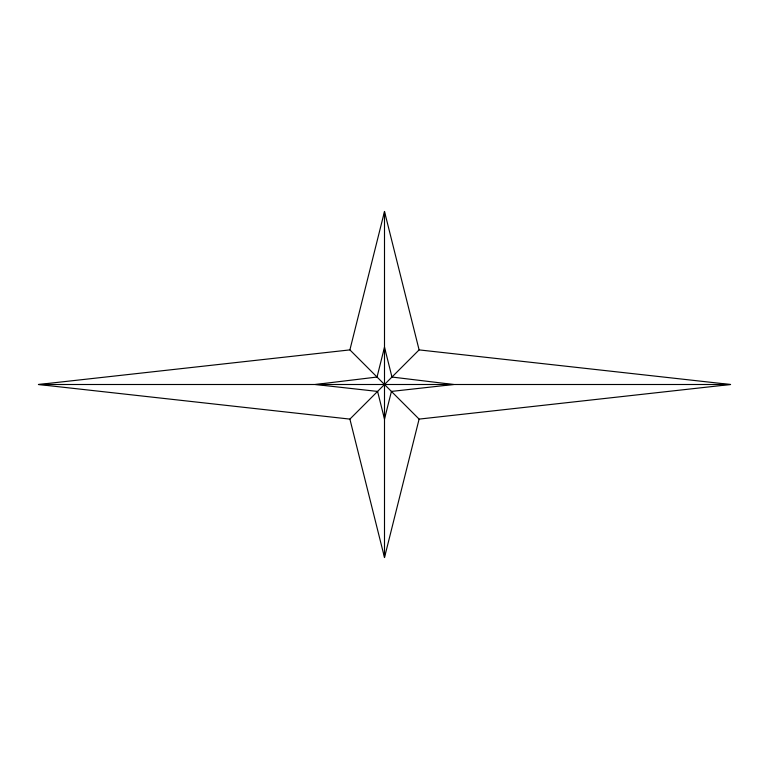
<?xml version="1.0" encoding="UTF-8"?>
<svg xmlns="http://www.w3.org/2000/svg" width="769" height="769" viewBox="0 0 769 769"><rect width="100%" height="100%" fill="white"/><g stroke="black" fill="none" stroke-linecap="round" stroke-linejoin="round"><path stroke-width="1.15" d="M349.895 349.895L384.5 211.475L419.105 349.895L349.895 419.105L38.45 384.5L349.895 349.895L419.105 419.105L730.55 384.5L419.105 349.895M349.895 419.105L384.5 557.525L419.105 419.105M38.45 384.5L730.55 384.5M384.5 211.475L384.5 557.525M384.5 347.184L377.041 377.041L315.29 384.5L377.579 391.421L384.5 419.105L391.421 391.421L453.71 384.5L391.959 377.041L384.5 347.184"/></g></svg>
